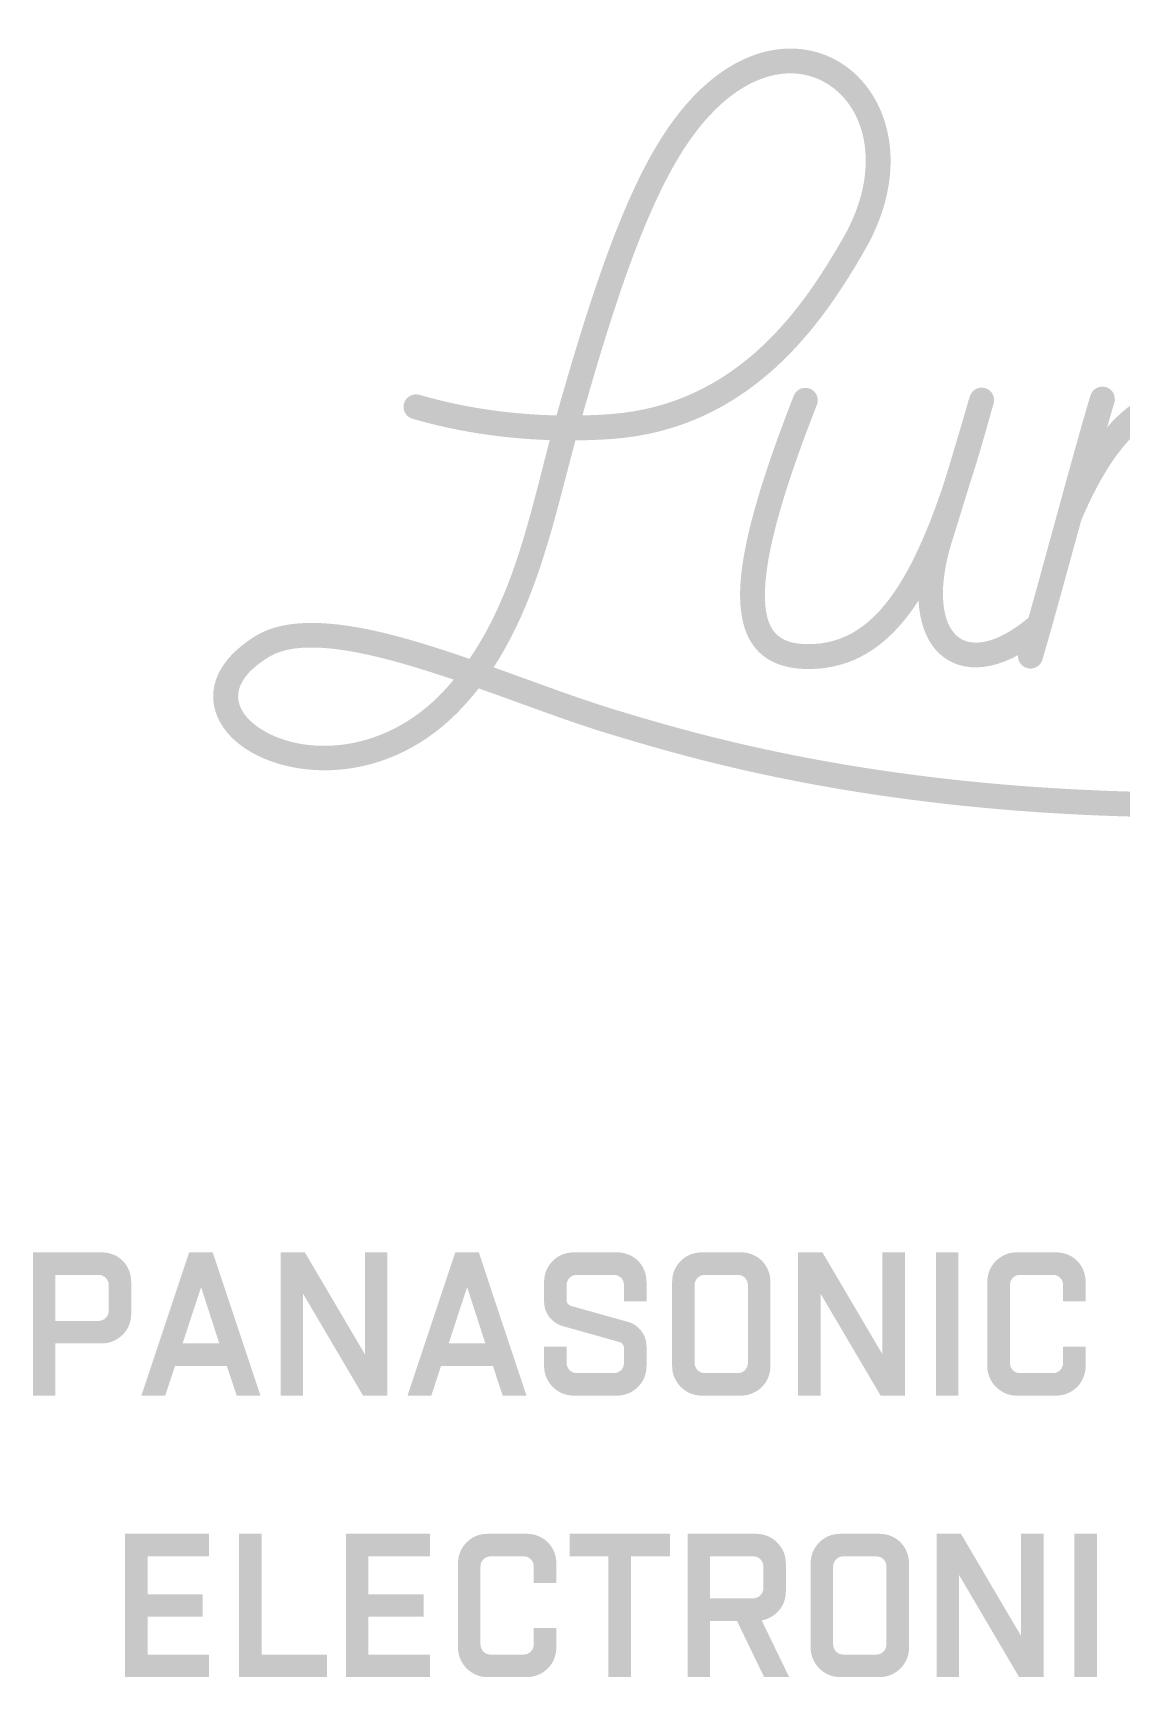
# Model space of a CAD drawing. Header units: millimetres. Extents: x 21.2 to 49.7, y 5.4 to 28.1.
# Drawn here: x 21.21 to 36.2, y 5.45 to 28.11 of the extents above; entities that cross this region are included whole.
import ezdxf

# ---------------------------------------------------------------- set-up
doc = ezdxf.new("R2010")
doc.units = ezdxf.units.MM

msp = doc.modelspace()

# ---------------------------------------------------------------- hatches: boundary and pattern name
at = {"true_color": 0x000000, "transparency": 33554687}
h = msp.add_hatch(color=18, dxfattribs=at)
edge = h.paths.add_edge_path(flags=0)
edge.add_spline(control_points=[(27.222, 19.483), (27.836, 20.38), (28.059, 21.475), (28.329, 22.499), (27.761, 22.517), (27.11, 22.597), (26.437, 22.793), (26.346, 22.82), (26.294, 22.915), (26.32, 23.006), (26.347, 23.097), (26.442, 23.149), (26.533, 23.123), (27.208, 22.926), (27.861, 22.852), (28.422, 22.839), (28.885, 24.48), (29.303, 25.717), (29.796, 26.548), (30.619, 27.936), (31.671, 28.113), (32.333, 27.703), (32.999, 27.292), (33.324, 26.251), (32.667, 25.112), (32.123, 24.169), (31.134, 22.647), (29.169, 22.513), (29.018, 22.503), (28.856, 22.496), (28.683, 22.495), (28.398, 21.44), (28.167, 20.307), (27.555, 19.366), (28.153, 19.153), (28.739, 18.93), (29.232, 18.781), (30.977, 18.256), (36.659, 16.498), (46.698, 18.787), (46.791, 18.808), (46.883, 18.75), (46.904, 18.658), (46.925, 18.566), (46.867, 18.474), (46.775, 18.453), (36.634, 16.14), (30.895, 17.922), (29.133, 18.453), (28.611, 18.61), (27.984, 18.852), (27.349, 19.076), (27.29, 19), (27.227, 18.925), (27.161, 18.852), (26.099, 17.672), (24.638, 17.814), (24.023, 18.329), (23.784, 18.529), (23.664, 18.785), (23.696, 19.05), (23.727, 19.299), (23.898, 19.569), (24.285, 19.805), (24.685, 20.048), (25.335, 20.015), (26.075, 19.833), (26.441, 19.743), (26.831, 19.618), (27.222, 19.483)], knot_values=[0, 0, 0, 0, 1, 1, 1, 2, 2, 2, 3, 3, 3, 4, 4, 4, 5, 5, 5, 6, 6, 6, 7, 7, 7, 8, 8, 8, 9, 9, 9, 10, 10, 10, 11, 11, 11, 12, 12, 12, 13, 13, 13, 14, 14, 14, 15, 15, 15, 16, 16, 16, 17, 17, 17, 18, 18, 18, 19, 19, 19, 20, 20, 20, 21, 21, 21, 22, 22, 22, 23, 23, 23, 23], degree=3, periodic=1)
edge = h.paths.add_edge_path(flags=0)
edge.add_spline(control_points=[(27.005, 19.196), (26.659, 19.313), (26.317, 19.42), (25.993, 19.5), (25.663, 19.581), (25.354, 19.634), (25.083, 19.639), (24.837, 19.643), (24.625, 19.61), (24.464, 19.512), (24.197, 19.349), (24.058, 19.179), (24.037, 19.008), (24.018, 18.853), (24.103, 18.709), (24.244, 18.592), (24.767, 18.153), (26.003, 18.077), (26.906, 19.081), (26.94, 19.119), (26.973, 19.157), (27.005, 19.196)], knot_values=[0, 0, 0, 0, 1, 1, 1, 2, 2, 2, 3, 3, 3, 4, 4, 4, 5, 5, 5, 6, 6, 6, 7, 7, 7, 7], degree=3, periodic=1)
edge = h.paths.add_edge_path(flags=0)
edge.add_spline(control_points=[(28.779, 22.839), (28.908, 22.842), (29.03, 22.848), (29.145, 22.856), (30.965, 22.979), (31.866, 24.41), (32.37, 25.283), (32.908, 26.216), (32.698, 27.075), (32.153, 27.411), (31.604, 27.75), (30.772, 27.522), (30.091, 26.373), (29.619, 25.577), (29.22, 24.396), (28.779, 22.839)], knot_values=[0, 0, 0, 0, 1, 1, 1, 2, 2, 2, 3, 3, 3, 4, 4, 4, 5, 5, 5, 5], degree=3, periodic=1)
h = msp.add_hatch(color=18, dxfattribs=at)
edge = h.paths.add_edge_path(flags=0)
edge.add_spline(control_points=[(31.691, 23.11), (31.725, 23.199), (31.825, 23.242), (31.913, 23.208), (32.001, 23.173), (32.045, 23.073), (32.01, 22.985), (31.503, 21.691), (31.27, 20.821), (31.296, 20.279), (31.306, 20.06), (31.358, 19.903), (31.469, 19.807), (31.58, 19.71), (31.744, 19.679), (31.951, 19.687), (32.489, 19.708), (32.877, 20.048), (33.202, 20.602), (33.555, 21.205), (33.829, 22.053), (34.102, 23.056), (34.127, 23.148), (34.222, 23.201), (34.313, 23.177), (34.404, 23.152), (34.458, 23.057), (34.433, 22.966), (34.092, 21.715), (33.743, 20.698), (33.26, 20.073), (32.911, 19.621), (32.492, 19.365), (31.964, 19.344), (31.584, 19.33), (31.311, 19.434), (31.143, 19.655), (30.985, 19.862), (30.916, 20.189), (30.969, 20.665), (31.033, 21.231), (31.267, 22.029), (31.691, 23.11)], knot_values=[0, 0, 0, 0, 1, 1, 1, 2, 2, 2, 3, 3, 3, 4, 4, 4, 5, 5, 5, 6, 6, 6, 7, 7, 7, 8, 8, 8, 9, 9, 9, 10, 10, 10, 11, 11, 11, 12, 12, 12, 13, 13, 13, 14, 14, 14, 14], degree=3, periodic=1)
h = msp.add_hatch(color=18, dxfattribs=at)
edge = h.paths.add_edge_path(flags=0)
edge.add_spline(control_points=[(34.116, 23.098), (34.142, 23.189), (34.237, 23.242), (34.328, 23.215), (34.419, 23.189), (34.472, 23.094), (34.445, 23.003), (34.168, 22.047), (33.934, 21.301), (33.871, 21.101), (33.767, 20.766), (33.731, 20.479), (33.753, 20.248), (33.772, 20.05), (33.832, 19.897), (33.935, 19.803), (34.027, 19.719), (34.153, 19.691), (34.299, 19.715), (34.48, 19.746), (34.685, 19.851), (34.905, 20.034), (34.978, 20.094), (35.086, 20.084), (35.147, 20.011), (35.207, 19.938), (35.197, 19.83), (35.124, 19.769), (34.536, 19.282), (34.009, 19.271), (33.704, 19.549), (33.413, 19.813), (33.291, 20.393), (33.544, 21.203), (33.606, 21.403), (33.839, 22.146), (34.116, 23.098)], knot_values=[0, 0, 0, 0, 1, 1, 1, 2, 2, 2, 3, 3, 3, 4, 4, 4, 5, 5, 5, 6, 6, 6, 7, 7, 7, 8, 8, 8, 9, 9, 9, 10, 10, 10, 11, 11, 11, 12, 12, 12, 12], degree=3, periodic=1)
h = msp.add_hatch(color=18, dxfattribs=at)
edge = h.paths.add_edge_path(flags=0)
edge.add_spline(control_points=[(35.78, 23.115), (35.808, 23.206), (35.904, 23.257), (35.995, 23.229), (36.085, 23.201), (36.136, 23.105), (36.109, 23.015), (35.888, 22.294), (35.347, 20.243), (35.117, 19.471), (35.09, 19.381), (34.995, 19.329), (34.904, 19.356), (34.813, 19.383), (34.761, 19.478), (34.788, 19.569), (35.018, 20.342), (35.56, 22.394), (35.78, 23.115)], knot_values=[0, 0, 0, 0, 1, 1, 1, 2, 2, 2, 3, 3, 3, 4, 4, 4, 5, 5, 5, 6, 6, 6, 6], degree=3, periodic=1)
h = msp.add_hatch(color=18, dxfattribs=at)
edge = h.paths.add_edge_path(flags=0)
edge.add_spline(control_points=[(35.649, 21.386), (35.612, 21.298), (35.511, 21.258), (35.424, 21.295), (35.336, 21.332), (35.296, 21.433), (35.333, 21.52), (35.574, 22.087), (35.849, 22.54), (36.16, 22.833), (36.501, 23.155), (36.886, 23.294), (37.32, 23.208), (37.742, 23.125), (37.97, 22.799), (38.078, 22.464), (38.183, 22.142), (38.173, 21.817), (38.149, 21.727), (37.965, 21.029), (37.745, 20.172), (37.527, 19.464), (37.499, 19.373), (37.403, 19.323), (37.312, 19.35), (37.222, 19.378), (37.171, 19.474), (37.199, 19.565), (37.416, 20.268), (37.634, 21.12), (37.817, 21.815), (37.835, 21.881), (37.829, 22.12), (37.752, 22.358), (37.679, 22.584), (37.538, 22.815), (37.254, 22.872), (36.931, 22.936), (36.649, 22.822), (36.396, 22.584), (36.113, 22.316), (35.868, 21.901), (35.649, 21.386)], knot_values=[0, 0, 0, 0, 1, 1, 1, 2, 2, 2, 3, 3, 3, 4, 4, 4, 5, 5, 5, 6, 6, 6, 7, 7, 7, 8, 8, 8, 9, 9, 9, 10, 10, 10, 11, 11, 11, 12, 12, 12, 13, 13, 13, 14, 14, 14, 14], degree=3, periodic=1)
h = msp.add_hatch(color=18, dxfattribs=at)
edge = h.paths.add_edge_path(flags=0)
edge.add_spline(control_points=[(21.207, 11.301), (21.207, 11.301), (22.155, 11.301), (22.155, 11.301), (22.211, 11.301), (22.264, 11.291), (22.314, 11.27), (22.364, 11.25), (22.407, 11.221), (22.444, 11.184), (22.481, 11.148), (22.509, 11.104), (22.53, 11.055), (22.551, 11.005), (22.561, 10.952), (22.561, 10.895), (22.561, 10.895), (22.561, 10.452), (22.561, 10.452), (22.561, 10.396), (22.551, 10.343), (22.53, 10.294), (22.509, 10.245), (22.481, 10.202), (22.444, 10.166), (22.407, 10.129), (22.364, 10.1), (22.314, 10.078), (22.264, 10.056), (22.211, 10.046), (22.155, 10.046), (22.155, 10.046), (21.517, 10.046), (21.517, 10.046), (21.517, 10.046), (21.517, 9.326), (21.517, 9.326), (21.517, 9.326), (21.207, 9.326), (21.207, 9.326), (21.207, 9.326), (21.207, 11.301), (21.207, 11.301)], knot_values=[0, 0, 0, 0, 1, 1, 1, 2, 2, 2, 3, 3, 3, 4, 4, 4, 5, 5, 5, 6, 6, 6, 7, 7, 7, 8, 8, 8, 9, 9, 9, 10, 10, 10, 11, 11, 11, 12, 12, 12, 13, 13, 13, 14, 14, 14, 14], degree=3, periodic=1)
edge = h.paths.add_edge_path(flags=0)
edge.add_spline(control_points=[(21.517, 10.991), (21.517, 10.991), (21.517, 10.356), (21.517, 10.356), (21.517, 10.356), (22.11, 10.356), (22.11, 10.356), (22.149, 10.356), (22.183, 10.37), (22.21, 10.397), (22.237, 10.424), (22.251, 10.458), (22.251, 10.497), (22.251, 10.497), (22.251, 10.85), (22.251, 10.85), (22.251, 10.889), (22.237, 10.923), (22.21, 10.95), (22.183, 10.977), (22.149, 10.991), (22.11, 10.991), (22.11, 10.991), (21.517, 10.991), (21.517, 10.991)], knot_values=[0, 0, 0, 0, 1, 1, 1, 2, 2, 2, 3, 3, 3, 4, 4, 4, 5, 5, 5, 6, 6, 6, 7, 7, 7, 8, 8, 8, 8], degree=3, periodic=1)
h = msp.add_hatch(color=18, dxfattribs=at)
h.paths.add_polyline_path([(23.36, 11.301), (23.684, 11.301), (24.342, 9.326), (24.015, 9.326), (23.879, 9.735), (23.165, 9.735), (23.03, 9.326), (22.702, 9.326)], flags=0)
h.paths.add_polyline_path([(23.27, 10.046), (23.775, 10.046), (23.524, 10.822)], flags=0)
for points in [[(24.619, 9.326), (24.619, 11.301), (24.954, 11.301), (25.781, 9.896), (25.781, 11.301), (26.092, 11.301), (26.092, 9.326), (25.756, 9.326), (24.929, 10.731), (24.929, 9.326)], [(31.75, 9.326), (31.75, 11.301), (32.086, 11.301), (32.913, 9.896), (32.913, 11.301), (33.224, 11.301), (33.224, 9.326), (32.888, 9.326), (32.061, 10.731), (32.061, 9.326)], [(33.65, 9.326), (33.65, 11.301), (33.96, 11.301), (33.96, 9.326)], [(23.632, 7.421), (23.632, 7.11), (22.786, 7.11), (22.786, 6.588), (23.548, 6.588), (23.548, 6.278), (22.786, 6.278), (22.786, 5.756), (23.632, 5.756), (23.632, 5.445), (22.475, 5.445), (22.475, 7.421)], [(24.047, 5.445), (24.047, 7.421), (24.358, 7.421), (24.358, 5.756), (25.261, 5.756), (25.261, 5.445)], [(26.677, 7.421), (26.677, 7.11), (25.831, 7.11), (25.831, 6.588), (26.593, 6.588), (26.593, 6.278), (25.831, 6.278), (25.831, 5.756), (26.677, 5.756), (26.677, 5.445), (25.52, 5.445), (25.52, 7.421)], [(29.985, 7.421), (29.985, 7.11), (29.449, 7.11), (29.449, 5.445), (29.138, 5.445), (29.138, 7.11), (28.602, 7.11), (28.602, 7.421)], [(33.66, 5.445), (33.66, 7.421), (33.995, 7.421), (34.822, 6.015), (34.822, 7.421), (35.133, 7.421), (35.133, 5.445), (34.797, 5.445), (33.97, 6.851), (33.97, 5.445)], [(35.559, 5.445), (35.559, 7.421), (35.869, 7.421), (35.869, 5.445)]]:
    msp.add_hatch(color=18, dxfattribs=at).paths.add_polyline_path(points, flags=0)
h = msp.add_hatch(color=18, dxfattribs=at)
h.paths.add_polyline_path([(27.026, 11.301), (27.351, 11.301), (28.008, 9.326), (27.681, 9.326), (27.545, 9.735), (26.831, 9.735), (26.696, 9.326), (26.368, 9.326)], flags=0)
h.paths.add_polyline_path([(26.936, 10.046), (27.441, 10.046), (27.19, 10.822)], flags=0)
h = msp.add_hatch(color=18, dxfattribs=at)
edge = h.paths.add_edge_path(flags=0)
edge.add_spline(control_points=[(28.251, 10.624), (28.251, 10.624), (28.251, 10.895), (28.251, 10.895), (28.251, 10.952), (28.262, 11.005), (28.283, 11.055), (28.305, 11.104), (28.334, 11.148), (28.371, 11.184), (28.407, 11.221), (28.45, 11.25), (28.499, 11.27), (28.548, 11.291), (28.601, 11.301), (28.657, 11.301), (28.657, 11.301), (29.256, 11.301), (29.256, 11.301), (29.312, 11.301), (29.365, 11.291), (29.415, 11.27), (29.465, 11.25), (29.508, 11.221), (29.545, 11.184), (29.581, 11.148), (29.61, 11.104), (29.631, 11.055), (29.652, 11.005), (29.662, 10.952), (29.662, 10.895), (29.662, 10.895), (29.662, 10.624), (29.662, 10.624), (29.662, 10.624), (29.351, 10.624), (29.351, 10.624), (29.351, 10.624), (29.351, 10.85), (29.351, 10.85), (29.351, 10.889), (29.338, 10.923), (29.311, 10.95), (29.283, 10.977), (29.25, 10.991), (29.21, 10.991), (29.21, 10.991), (28.702, 10.991), (28.702, 10.991), (28.663, 10.991), (28.629, 10.977), (28.602, 10.95), (28.575, 10.923), (28.561, 10.889), (28.561, 10.85), (28.561, 10.85), (28.561, 10.644), (28.561, 10.644), (28.561, 10.603), (28.582, 10.575), (28.623, 10.562), (28.623, 10.562), (29.408, 10.342), (29.408, 10.342), (29.483, 10.321), (29.544, 10.279), (29.591, 10.216), (29.638, 10.153), (29.662, 10.082), (29.662, 10.003), (29.662, 10.003), (29.662, 9.732), (29.662, 9.732), (29.662, 9.676), (29.652, 9.623), (29.631, 9.574), (29.61, 9.525), (29.581, 9.483), (29.545, 9.446), (29.508, 9.409), (29.465, 9.38), (29.415, 9.358), (29.365, 9.337), (29.312, 9.326), (29.256, 9.326), (29.256, 9.326), (28.657, 9.326), (28.657, 9.326), (28.601, 9.326), (28.548, 9.337), (28.499, 9.358), (28.45, 9.38), (28.407, 9.409), (28.371, 9.446), (28.334, 9.483), (28.305, 9.525), (28.283, 9.574), (28.262, 9.623), (28.251, 9.676), (28.251, 9.732), (28.251, 9.732), (28.251, 10.003), (28.251, 10.003), (28.251, 10.003), (28.561, 10.003), (28.561, 10.003), (28.561, 10.003), (28.561, 9.777), (28.561, 9.777), (28.561, 9.738), (28.575, 9.705), (28.602, 9.677), (28.629, 9.65), (28.663, 9.636), (28.702, 9.636), (28.702, 9.636), (29.21, 9.636), (29.21, 9.636), (29.25, 9.636), (29.283, 9.65), (29.311, 9.677), (29.338, 9.705), (29.351, 9.738), (29.351, 9.777), (29.351, 9.777), (29.351, 9.984), (29.351, 9.984), (29.351, 10.025), (29.331, 10.052), (29.289, 10.065), (29.289, 10.065), (28.505, 10.285), (28.505, 10.285), (28.43, 10.308), (28.368, 10.35), (28.321, 10.412), (28.274, 10.475), (28.251, 10.545), (28.251, 10.624)], knot_values=[0, 0, 0, 0, 1, 1, 1, 2, 2, 2, 3, 3, 3, 4, 4, 4, 5, 5, 5, 6, 6, 6, 7, 7, 7, 8, 8, 8, 9, 9, 9, 10, 10, 10, 11, 11, 11, 12, 12, 12, 13, 13, 13, 14, 14, 14, 15, 15, 15, 16, 16, 16, 17, 17, 17, 18, 18, 18, 19, 19, 19, 20, 20, 20, 21, 21, 21, 22, 22, 22, 23, 23, 23, 24, 24, 24, 25, 25, 25, 26, 26, 26, 27, 27, 27, 28, 28, 28, 29, 29, 29, 30, 30, 30, 31, 31, 31, 32, 32, 32, 33, 33, 33, 34, 34, 34, 35, 35, 35, 36, 36, 36, 37, 37, 37, 38, 38, 38, 39, 39, 39, 40, 40, 40, 41, 41, 41, 42, 42, 42, 43, 43, 43, 44, 44, 44, 45, 45, 45, 46, 46, 46, 46], degree=3, periodic=1)
h = msp.add_hatch(color=18, dxfattribs=at)
edge = h.paths.add_edge_path(flags=0)
edge.add_spline(control_points=[(30.015, 10.895), (30.015, 10.952), (30.026, 11.005), (30.047, 11.055), (30.069, 11.104), (30.098, 11.148), (30.135, 11.184), (30.171, 11.221), (30.214, 11.25), (30.263, 11.27), (30.312, 11.291), (30.365, 11.301), (30.421, 11.301), (30.421, 11.301), (30.963, 11.301), (30.963, 11.301), (31.019, 11.301), (31.073, 11.291), (31.122, 11.27), (31.172, 11.25), (31.216, 11.221), (31.252, 11.184), (31.289, 11.148), (31.318, 11.104), (31.338, 11.055), (31.359, 11.005), (31.369, 10.952), (31.369, 10.895), (31.369, 10.895), (31.369, 9.732), (31.369, 9.732), (31.369, 9.676), (31.359, 9.623), (31.338, 9.574), (31.318, 9.525), (31.289, 9.483), (31.252, 9.446), (31.216, 9.409), (31.172, 9.38), (31.122, 9.358), (31.073, 9.337), (31.019, 9.326), (30.963, 9.326), (30.963, 9.326), (30.421, 9.326), (30.421, 9.326), (30.365, 9.326), (30.312, 9.337), (30.263, 9.358), (30.214, 9.38), (30.171, 9.409), (30.135, 9.446), (30.098, 9.483), (30.069, 9.525), (30.047, 9.574), (30.026, 9.623), (30.015, 9.676), (30.015, 9.732), (30.015, 9.732), (30.015, 10.895), (30.015, 10.895)], knot_values=[0, 0, 0, 0, 1, 1, 1, 2, 2, 2, 3, 3, 3, 4, 4, 4, 5, 5, 5, 6, 6, 6, 7, 7, 7, 8, 8, 8, 9, 9, 9, 10, 10, 10, 11, 11, 11, 12, 12, 12, 13, 13, 13, 14, 14, 14, 15, 15, 15, 16, 16, 16, 17, 17, 17, 18, 18, 18, 19, 19, 19, 20, 20, 20, 20], degree=3, periodic=1)
edge = h.paths.add_edge_path(flags=0)
edge.add_spline(control_points=[(30.466, 9.636), (30.466, 9.636), (30.918, 9.636), (30.918, 9.636), (30.957, 9.636), (30.991, 9.65), (31.018, 9.677), (31.045, 9.705), (31.059, 9.738), (31.059, 9.777), (31.059, 9.777), (31.059, 10.85), (31.059, 10.85), (31.059, 10.889), (31.045, 10.923), (31.018, 10.95), (30.991, 10.977), (30.957, 10.991), (30.918, 10.991), (30.918, 10.991), (30.466, 10.991), (30.466, 10.991), (30.427, 10.991), (30.393, 10.977), (30.366, 10.95), (30.339, 10.923), (30.325, 10.889), (30.325, 10.85), (30.325, 10.85), (30.325, 9.777), (30.325, 9.777), (30.325, 9.738), (30.339, 9.705), (30.366, 9.677), (30.393, 9.65), (30.427, 9.636), (30.466, 9.636)], knot_values=[0, 0, 0, 0, 1, 1, 1, 2, 2, 2, 3, 3, 3, 4, 4, 4, 5, 5, 5, 6, 6, 6, 7, 7, 7, 8, 8, 8, 9, 9, 9, 10, 10, 10, 11, 11, 11, 12, 12, 12, 12], degree=3, periodic=1)
h = msp.add_hatch(color=18, dxfattribs=at)
edge = h.paths.add_edge_path(flags=0)
edge.add_spline(control_points=[(34.358, 9.732), (34.358, 9.732), (34.358, 10.895), (34.358, 10.895), (34.358, 10.952), (34.369, 11.005), (34.391, 11.055), (34.412, 11.104), (34.441, 11.148), (34.478, 11.184), (34.515, 11.221), (34.558, 11.25), (34.606, 11.27), (34.655, 11.291), (34.708, 11.301), (34.764, 11.301), (34.764, 11.301), (35.306, 11.301), (35.306, 11.301), (35.363, 11.301), (35.416, 11.291), (35.466, 11.27), (35.516, 11.25), (35.559, 11.221), (35.596, 11.184), (35.632, 11.148), (35.661, 11.104), (35.682, 11.055), (35.702, 11.005), (35.713, 10.952), (35.713, 10.895), (35.713, 10.895), (35.713, 10.624), (35.713, 10.624), (35.713, 10.624), (35.402, 10.624), (35.402, 10.624), (35.402, 10.624), (35.402, 10.85), (35.402, 10.85), (35.402, 10.889), (35.389, 10.923), (35.361, 10.95), (35.334, 10.977), (35.301, 10.991), (35.261, 10.991), (35.261, 10.991), (34.81, 10.991), (34.81, 10.991), (34.77, 10.991), (34.737, 10.977), (34.709, 10.95), (34.682, 10.923), (34.669, 10.889), (34.669, 10.85), (34.669, 10.85), (34.669, 9.777), (34.669, 9.777), (34.669, 9.738), (34.682, 9.705), (34.709, 9.677), (34.737, 9.65), (34.77, 9.636), (34.81, 9.636), (34.81, 9.636), (35.261, 9.636), (35.261, 9.636), (35.301, 9.636), (35.334, 9.65), (35.361, 9.677), (35.389, 9.705), (35.402, 9.738), (35.402, 9.777), (35.402, 9.777), (35.402, 10.003), (35.402, 10.003), (35.402, 10.003), (35.713, 10.003), (35.713, 10.003), (35.713, 10.003), (35.713, 9.732), (35.713, 9.732), (35.713, 9.676), (35.702, 9.623), (35.682, 9.574), (35.661, 9.525), (35.632, 9.483), (35.596, 9.446), (35.559, 9.409), (35.516, 9.38), (35.466, 9.358), (35.416, 9.337), (35.363, 9.326), (35.306, 9.326), (35.306, 9.326), (34.764, 9.326), (34.764, 9.326), (34.708, 9.326), (34.655, 9.337), (34.606, 9.358), (34.558, 9.38), (34.515, 9.409), (34.478, 9.446), (34.441, 9.483), (34.412, 9.525), (34.391, 9.574), (34.369, 9.623), (34.358, 9.676), (34.358, 9.732)], knot_values=[0, 0, 0, 0, 1, 1, 1, 2, 2, 2, 3, 3, 3, 4, 4, 4, 5, 5, 5, 6, 6, 6, 7, 7, 7, 8, 8, 8, 9, 9, 9, 10, 10, 10, 11, 11, 11, 12, 12, 12, 13, 13, 13, 14, 14, 14, 15, 15, 15, 16, 16, 16, 17, 17, 17, 18, 18, 18, 19, 19, 19, 20, 20, 20, 21, 21, 21, 22, 22, 22, 23, 23, 23, 24, 24, 24, 25, 25, 25, 26, 26, 26, 27, 27, 27, 28, 28, 28, 29, 29, 29, 30, 30, 30, 31, 31, 31, 32, 32, 32, 33, 33, 33, 34, 34, 34, 35, 35, 35, 36, 36, 36, 36], degree=3, periodic=1)
h = msp.add_hatch(color=18, dxfattribs=at)
edge = h.paths.add_edge_path(flags=0)
edge.add_spline(control_points=[(27.064, 5.852), (27.064, 5.852), (27.064, 7.015), (27.064, 7.015), (27.064, 7.071), (27.075, 7.124), (27.097, 7.174), (27.118, 7.224), (27.147, 7.267), (27.184, 7.304), (27.221, 7.341), (27.263, 7.369), (27.312, 7.39), (27.361, 7.411), (27.414, 7.421), (27.47, 7.421), (27.47, 7.421), (28.012, 7.421), (28.012, 7.421), (28.069, 7.421), (28.122, 7.411), (28.172, 7.39), (28.222, 7.369), (28.265, 7.341), (28.302, 7.304), (28.338, 7.267), (28.367, 7.224), (28.388, 7.174), (28.408, 7.124), (28.419, 7.071), (28.419, 7.015), (28.419, 7.015), (28.419, 6.744), (28.419, 6.744), (28.419, 6.744), (28.108, 6.744), (28.108, 6.744), (28.108, 6.744), (28.108, 6.969), (28.108, 6.969), (28.108, 7.009), (28.095, 7.042), (28.067, 7.07), (28.04, 7.097), (28.007, 7.11), (27.967, 7.11), (27.967, 7.11), (27.516, 7.11), (27.516, 7.11), (27.476, 7.11), (27.443, 7.097), (27.415, 7.07), (27.388, 7.042), (27.374, 7.009), (27.374, 6.969), (27.374, 6.969), (27.374, 5.897), (27.374, 5.897), (27.374, 5.857), (27.388, 5.824), (27.415, 5.797), (27.443, 5.769), (27.476, 5.756), (27.516, 5.756), (27.516, 5.756), (27.967, 5.756), (27.967, 5.756), (28.007, 5.756), (28.04, 5.769), (28.067, 5.797), (28.095, 5.824), (28.108, 5.857), (28.108, 5.897), (28.108, 5.897), (28.108, 6.123), (28.108, 6.123), (28.108, 6.123), (28.419, 6.123), (28.419, 6.123), (28.419, 6.123), (28.419, 5.852), (28.419, 5.852), (28.419, 5.795), (28.408, 5.743), (28.388, 5.694), (28.367, 5.645), (28.338, 5.602), (28.302, 5.565), (28.265, 5.529), (28.222, 5.499), (28.172, 5.478), (28.122, 5.456), (28.069, 5.445), (28.012, 5.445), (28.012, 5.445), (27.47, 5.445), (27.47, 5.445), (27.414, 5.445), (27.361, 5.456), (27.312, 5.478), (27.263, 5.499), (27.221, 5.529), (27.184, 5.565), (27.147, 5.602), (27.118, 5.645), (27.097, 5.694), (27.075, 5.743), (27.064, 5.795), (27.064, 5.852)], knot_values=[0, 0, 0, 0, 1, 1, 1, 2, 2, 2, 3, 3, 3, 4, 4, 4, 5, 5, 5, 6, 6, 6, 7, 7, 7, 8, 8, 8, 9, 9, 9, 10, 10, 10, 11, 11, 11, 12, 12, 12, 13, 13, 13, 14, 14, 14, 15, 15, 15, 16, 16, 16, 17, 17, 17, 18, 18, 18, 19, 19, 19, 20, 20, 20, 21, 21, 21, 22, 22, 22, 23, 23, 23, 24, 24, 24, 25, 25, 25, 26, 26, 26, 27, 27, 27, 28, 28, 28, 29, 29, 29, 30, 30, 30, 31, 31, 31, 32, 32, 32, 33, 33, 33, 34, 34, 34, 35, 35, 35, 36, 36, 36, 36], degree=3, periodic=1)
h = msp.add_hatch(color=18, dxfattribs=at)
edge = h.paths.add_edge_path(flags=0)
edge.add_spline(control_points=[(31.176, 7.421), (31.232, 7.421), (31.285, 7.41), (31.334, 7.388), (31.383, 7.367), (31.426, 7.338), (31.462, 7.301), (31.499, 7.264), (31.528, 7.222), (31.55, 7.173), (31.572, 7.124), (31.582, 7.071), (31.582, 7.015), (31.582, 7.015), (31.582, 6.628), (31.582, 6.628), (31.582, 6.526), (31.551, 6.439), (31.488, 6.365), (31.425, 6.292), (31.345, 6.246), (31.249, 6.227), (31.249, 6.227), (31.628, 5.445), (31.628, 5.445), (31.628, 5.445), (31.283, 5.445), (31.283, 5.445), (31.283, 5.445), (30.908, 6.221), (30.908, 6.221), (30.908, 6.221), (30.538, 6.221), (30.538, 6.221), (30.538, 6.221), (30.538, 5.445), (30.538, 5.445), (30.538, 5.445), (30.228, 5.445), (30.228, 5.445), (30.228, 5.445), (30.228, 7.421), (30.228, 7.421), (30.228, 7.421), (31.176, 7.421), (31.176, 7.421)], knot_values=[0, 0, 0, 0, 1, 1, 1, 2, 2, 2, 3, 3, 3, 4, 4, 4, 5, 5, 5, 6, 6, 6, 7, 7, 7, 8, 8, 8, 9, 9, 9, 10, 10, 10, 11, 11, 11, 12, 12, 12, 13, 13, 13, 14, 14, 14, 15, 15, 15, 15], degree=3, periodic=1)
edge = h.paths.add_edge_path(flags=0)
edge.add_spline(control_points=[(30.538, 6.532), (30.538, 6.532), (31.131, 6.532), (31.131, 6.532), (31.17, 6.532), (31.204, 6.546), (31.231, 6.573), (31.258, 6.6), (31.272, 6.634), (31.272, 6.673), (31.272, 6.673), (31.272, 6.969), (31.272, 6.969), (31.272, 7.009), (31.258, 7.042), (31.231, 7.07), (31.204, 7.097), (31.17, 7.11), (31.131, 7.11), (31.131, 7.11), (30.538, 7.11), (30.538, 7.11), (30.538, 7.11), (30.538, 6.532), (30.538, 6.532)], knot_values=[0, 0, 0, 0, 1, 1, 1, 2, 2, 2, 3, 3, 3, 4, 4, 4, 5, 5, 5, 6, 6, 6, 7, 7, 7, 8, 8, 8, 8], degree=3, periodic=1)
h = msp.add_hatch(color=18, dxfattribs=at)
edge = h.paths.add_edge_path(flags=0)
edge.add_spline(control_points=[(31.924, 7.015), (31.924, 7.071), (31.935, 7.124), (31.956, 7.174), (31.978, 7.224), (32.007, 7.267), (32.044, 7.304), (32.081, 7.341), (32.123, 7.369), (32.172, 7.39), (32.221, 7.411), (32.274, 7.421), (32.33, 7.421), (32.33, 7.421), (32.872, 7.421), (32.872, 7.421), (32.929, 7.421), (32.982, 7.411), (33.032, 7.39), (33.081, 7.369), (33.125, 7.341), (33.161, 7.304), (33.198, 7.267), (33.227, 7.224), (33.248, 7.174), (33.268, 7.124), (33.279, 7.071), (33.279, 7.015), (33.279, 7.015), (33.279, 5.852), (33.279, 5.852), (33.279, 5.795), (33.268, 5.743), (33.248, 5.694), (33.227, 5.645), (33.198, 5.602), (33.161, 5.565), (33.125, 5.529), (33.081, 5.499), (33.032, 5.478), (32.982, 5.456), (32.929, 5.445), (32.872, 5.445), (32.872, 5.445), (32.33, 5.445), (32.33, 5.445), (32.274, 5.445), (32.221, 5.456), (32.172, 5.478), (32.123, 5.499), (32.081, 5.529), (32.044, 5.565), (32.007, 5.602), (31.978, 5.645), (31.956, 5.694), (31.935, 5.743), (31.924, 5.795), (31.924, 5.852), (31.924, 5.852), (31.924, 7.015), (31.924, 7.015)], knot_values=[0, 0, 0, 0, 1, 1, 1, 2, 2, 2, 3, 3, 3, 4, 4, 4, 5, 5, 5, 6, 6, 6, 7, 7, 7, 8, 8, 8, 9, 9, 9, 10, 10, 10, 11, 11, 11, 12, 12, 12, 13, 13, 13, 14, 14, 14, 15, 15, 15, 16, 16, 16, 17, 17, 17, 18, 18, 18, 19, 19, 19, 20, 20, 20, 20], degree=3, periodic=1)
edge = h.paths.add_edge_path(flags=0)
edge.add_spline(control_points=[(32.375, 5.756), (32.375, 5.756), (32.827, 5.756), (32.827, 5.756), (32.867, 5.756), (32.9, 5.769), (32.927, 5.797), (32.954, 5.824), (32.968, 5.857), (32.968, 5.897), (32.968, 5.897), (32.968, 6.969), (32.968, 6.969), (32.968, 7.009), (32.954, 7.042), (32.927, 7.07), (32.9, 7.097), (32.867, 7.11), (32.827, 7.11), (32.827, 7.11), (32.375, 7.11), (32.375, 7.11), (32.336, 7.11), (32.303, 7.097), (32.275, 7.07), (32.248, 7.042), (32.234, 7.009), (32.234, 6.969), (32.234, 6.969), (32.234, 5.897), (32.234, 5.897), (32.234, 5.857), (32.248, 5.824), (32.275, 5.797), (32.303, 5.769), (32.336, 5.756), (32.375, 5.756)], knot_values=[0, 0, 0, 0, 1, 1, 1, 2, 2, 2, 3, 3, 3, 4, 4, 4, 5, 5, 5, 6, 6, 6, 7, 7, 7, 8, 8, 8, 9, 9, 9, 10, 10, 10, 11, 11, 11, 12, 12, 12, 12], degree=3, periodic=1)

doc.saveas('drawing.dxf')
